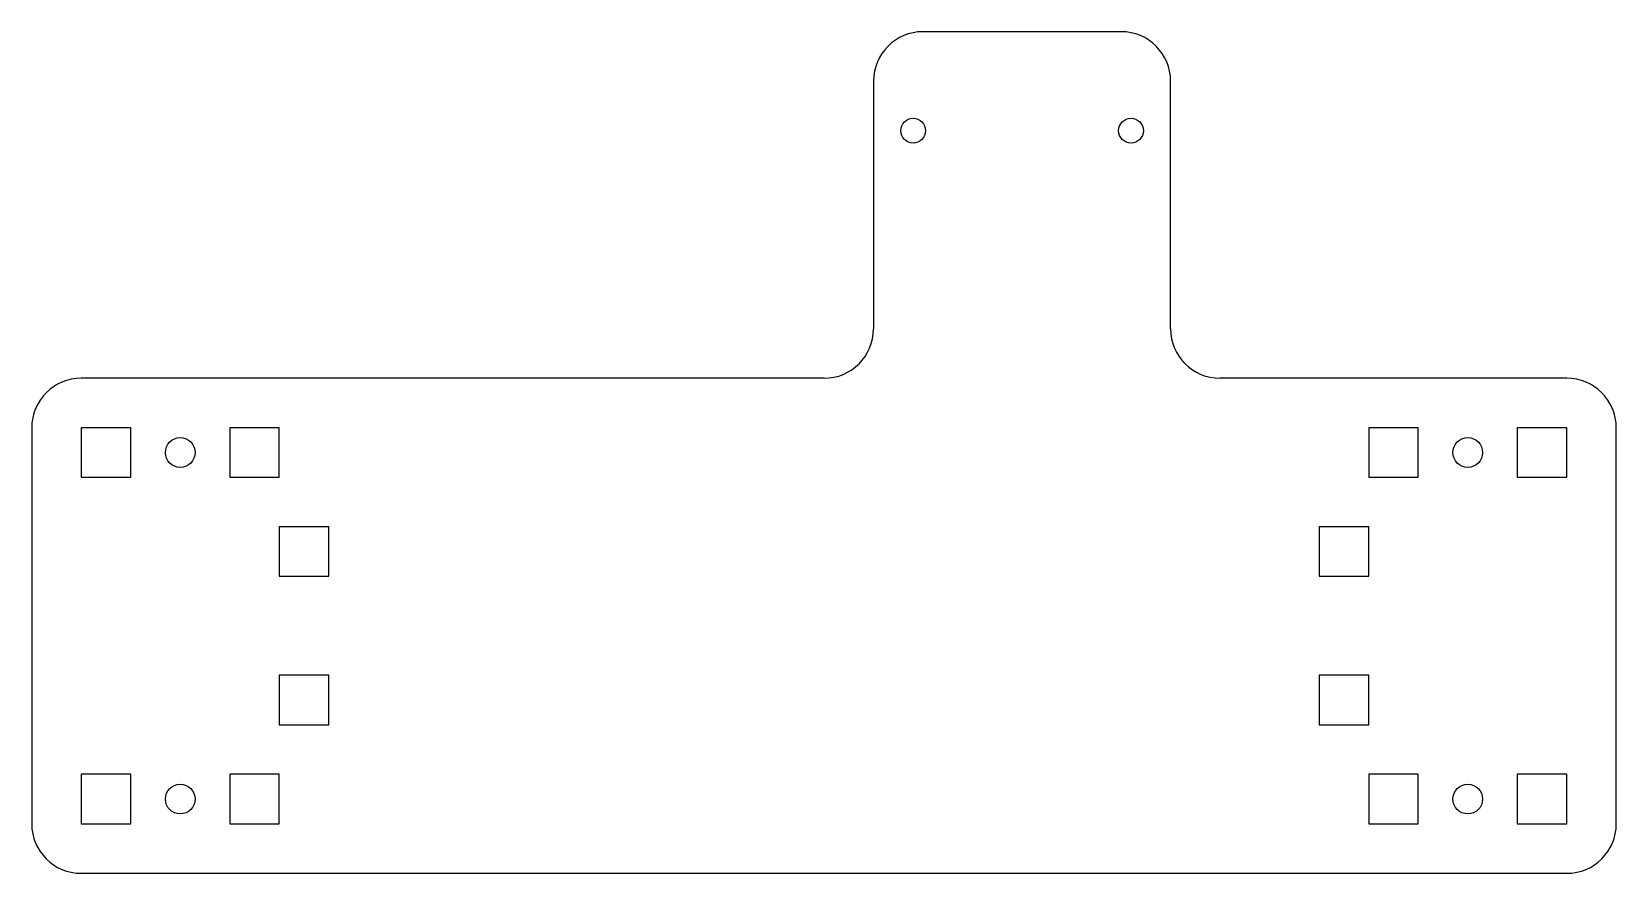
# Model space of a CAD drawing. Header units: millimetres. Extents: x -80 to 80, y -25 to 60.
import ezdxf

# ---------------------------------------------------------------- set-up
doc = ezdxf.new("R2010")
doc.units = ezdxf.units.MM

msp = doc.modelspace()

# ---------------------------------------------------------------- linework, layer by layer
at = {"color": 7, "linetype": 'Continuous', "lineweight": 25}
for p, q in [((30, 60), (10, 60)), ((5, 55), (5, 30)), ((35, 30), (35, 55)), ((0, 25), (-75, 25)), ((75, 25), (40, 25)), ((-80, 20), (-80, -20)), ((-70, 20), (-75, 20)), ((-75, 20), (-75, 15)), ((-70, 15), (-70, 20)), ((-60, 20), (-60, 15)), ((-55, 20), (-60, 20)), ((-55, 15), (-55, 20)), ((60, 20), (55, 20)), ((55, 20), (55, 15)), ((60, 15), (60, 20)), ((70, 20), (70, 15)), ((75, 20), (70, 20)), ((75, 15), (75, 20)), ((80, -20), (80, 20)), ((-75, 15), (-70, 15)), ((-60, 15), (-55, 15)), ((55, 15), (60, 15)), ((70, 15), (75, 15)), ((-55, 10), (-55, 5)), ((-50, 10), (-55, 10)), ((-50, 5), (-50, 10)), ((50, 10), (50, 5)), ((55, 10), (50, 10)), ((55, 5), (55, 10)), ((-55, 5), (-50, 5)), ((50, 5), (55, 5)), ((-55, -5), (-55, -10)), ((-50, -5), (-55, -5)), ((-50, -10), (-50, -5)), ((50, -5), (50, -10)), ((55, -5), (50, -5)), ((55, -10), (55, -5)), ((-55, -10), (-50, -10)), ((50, -10), (55, -10)), ((-70, -15), (-75, -15)), ((-75, -15), (-75, -20)), ((-70, -20), (-70, -15)), ((-60, -15), (-60, -20)), ((-55, -15), (-60, -15)), ((-55, -20), (-55, -15)), ((60, -15), (55, -15)), ((55, -15), (55, -20)), ((60, -20), (60, -15)), ((70, -15), (70, -20)), ((75, -15), (70, -15)), ((75, -20), (75, -15)), ((-75, -20), (-70, -20)), ((-60, -20), (-55, -20)), ((55, -20), (60, -20)), ((70, -20), (75, -20)), ((-75, -25), (75, -25))]:
    msp.add_line(p, q, dxfattribs=at)
for centre, radius in [((9, 50), 1.25), ((31, 50), 1.25), ((-65, 17.5), 1.5), ((65, 17.5), 1.5), ((-65, -17.5), 1.5), ((65, -17.5), 1.5)]:
    msp.add_circle(centre, radius, dxfattribs=at)
for centre, start, end in [((10, 55), 90, 180), ((30, 55), 0, 90), ((0, 30), 270, 0), ((40, 30), 180, 270), ((-75, 20), 90, 180), ((75, 20), 0, 90), ((-75, -20), 180, 270), ((75, -20), 270, 0)]:
    msp.add_arc(centre, 5, start, end, dxfattribs=at)

doc.saveas('drawing.dxf')
